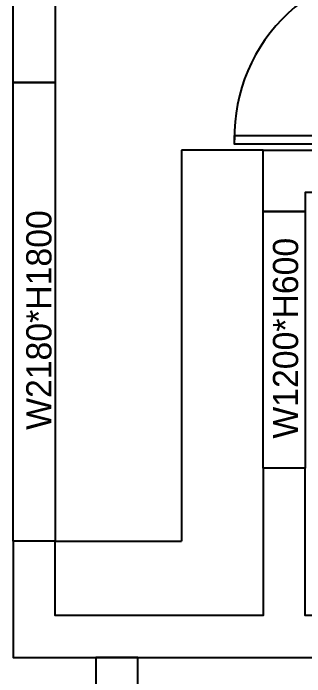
# Model space of a CAD drawing. Header units: millimetres. Extents: x -7413 to 64677, y 6112 to 38711.
# Drawn here: x 19672 to 21058, y 32023 to 35176 of the extents above; entities that cross this region are included whole.
import ezdxf
from ezdxf.enums import TextEntityAlignment as Align

# ---------------------------------------------------------------- set-up
doc = ezdxf.new("R2010")
doc.units = ezdxf.units.MM
doc.header["$LTSCALE"] = 100
for name, color, linetype in [('0-ELC TEXT', 7, 'Continuous'), ('CO-DOOR', 8, 'Continuous'), ('가구', 6, 'Continuous'), ('외곽선', 2, 'Continuous'), ('창호', 4, 'Continuous'), ('치수선', 1, 'Continuous')]:
    doc.layers.add(name, color=color, linetype=linetype)
doc.styles.get("Standard").update_dxf_attribs({"font": 'arial.ttf'})
doc.styles.add('차영규', font='')
doc.styles.get('차영규').set_extended_font_data('ChosunilboNM')

# ---------------------------------------------------------------- blocks, each defined once
blk = doc.blocks.new('평면도')
at = {"layer": 'CO-DOOR'}
blk.add_lwpolyline([(18320.1, 21212.9), (18320.1, 20377.9), (18280.1, 20377.9), (18280.1, 21212.9)], close=True, dxfattribs=at)
blk.add_arc((18317.8, 20416.9), 796.2, 354.3068, 91.2749, dxfattribs=at)
at = {"layer": '외곽선'}
for points in [[(16392.1, 22265.9), (15839.1, 22265.9), (15839.1, 17423.9), (15763.1, 17423.9), (15763.1, 17223.9), (16039.1, 17223.9), (16039.1, 20877.9), (16739.1, 20877.9), (16739.1, 21077.9), (16039.1, 21077.9), (16039.1, 22065.9), (16392.1, 22065.9), (16392.1, 22265.9)], [(18572.1, 22265.9), (19190.1, 22265.9), (19190.1, 21704.9), (19471.1, 21704.9), (19471.1, 21504.9), (18990.1, 21504.9), (18990.1, 22065.9), (18572.1, 22065.9), (18572.1, 22265.9)], [(17959.1, 21077.9), (18250.1, 21077.9), (18250.1, 20177.9), (18050.1, 20177.9), (18050.1, 20877.9), (17959.1, 20877.9), (17959.1, 21077.9)]]:
    blk.add_lwpolyline(points, dxfattribs=at)
at = {"layer": '창호'}
for points in [[(16392.1, 22265.9), (18572.1, 22265.9), (18572.1, 22065.9), (16392.1, 22065.9)], [(13115.1, 21672.9), (15839.1, 21672.9), (15839.1, 21872.9), (13115.1, 21872.9)], [(16739.1, 21077.9), (17959.1, 21077.9), (17959.1, 20877.9), (16739.1, 20877.9)]]:
    blk.add_lwpolyline(points, close=True, dxfattribs=at)
at = {"layer": '0-ELC TEXT', "style": '차영규'}
for s, p in [('W2180*H1800', (17443.3, 22084.1)), ('W1200*H600', (17357, 20910.7))]:
    blk.add_text(s, height=120, dxfattribs=at).set_placement(p, align=Align.CENTER)

msp = doc.modelspace()

# ---------------------------------------------------------------- linework, layer by layer
at = {"layer": '가구'}
for p, q in [((20859.8, 34524.6), (20471.8, 34524.6)), ((20471.8, 34524.6), (20471.8, 32666.6)), ((19871.8, 32666.6), (20471.8, 32666.6))]:
    msp.add_line(p, q, dxfattribs=at)

# ---------------------------------------------------------------- block references
at = {"layer": '치수선', "rotation": 90}
msp.add_blockref('평면도', (41937.7, 16274.5), dxfattribs=at)

# ---------------------------------------------------------------- texts
at = {"layer": '0-ELC TEXT'}
msp.add_text('하부장 D:400', height=0.2, rotation=90, dxfattribs=at).set_placement((20698.6, 33214.5))

doc.saveas('drawing.dxf')
